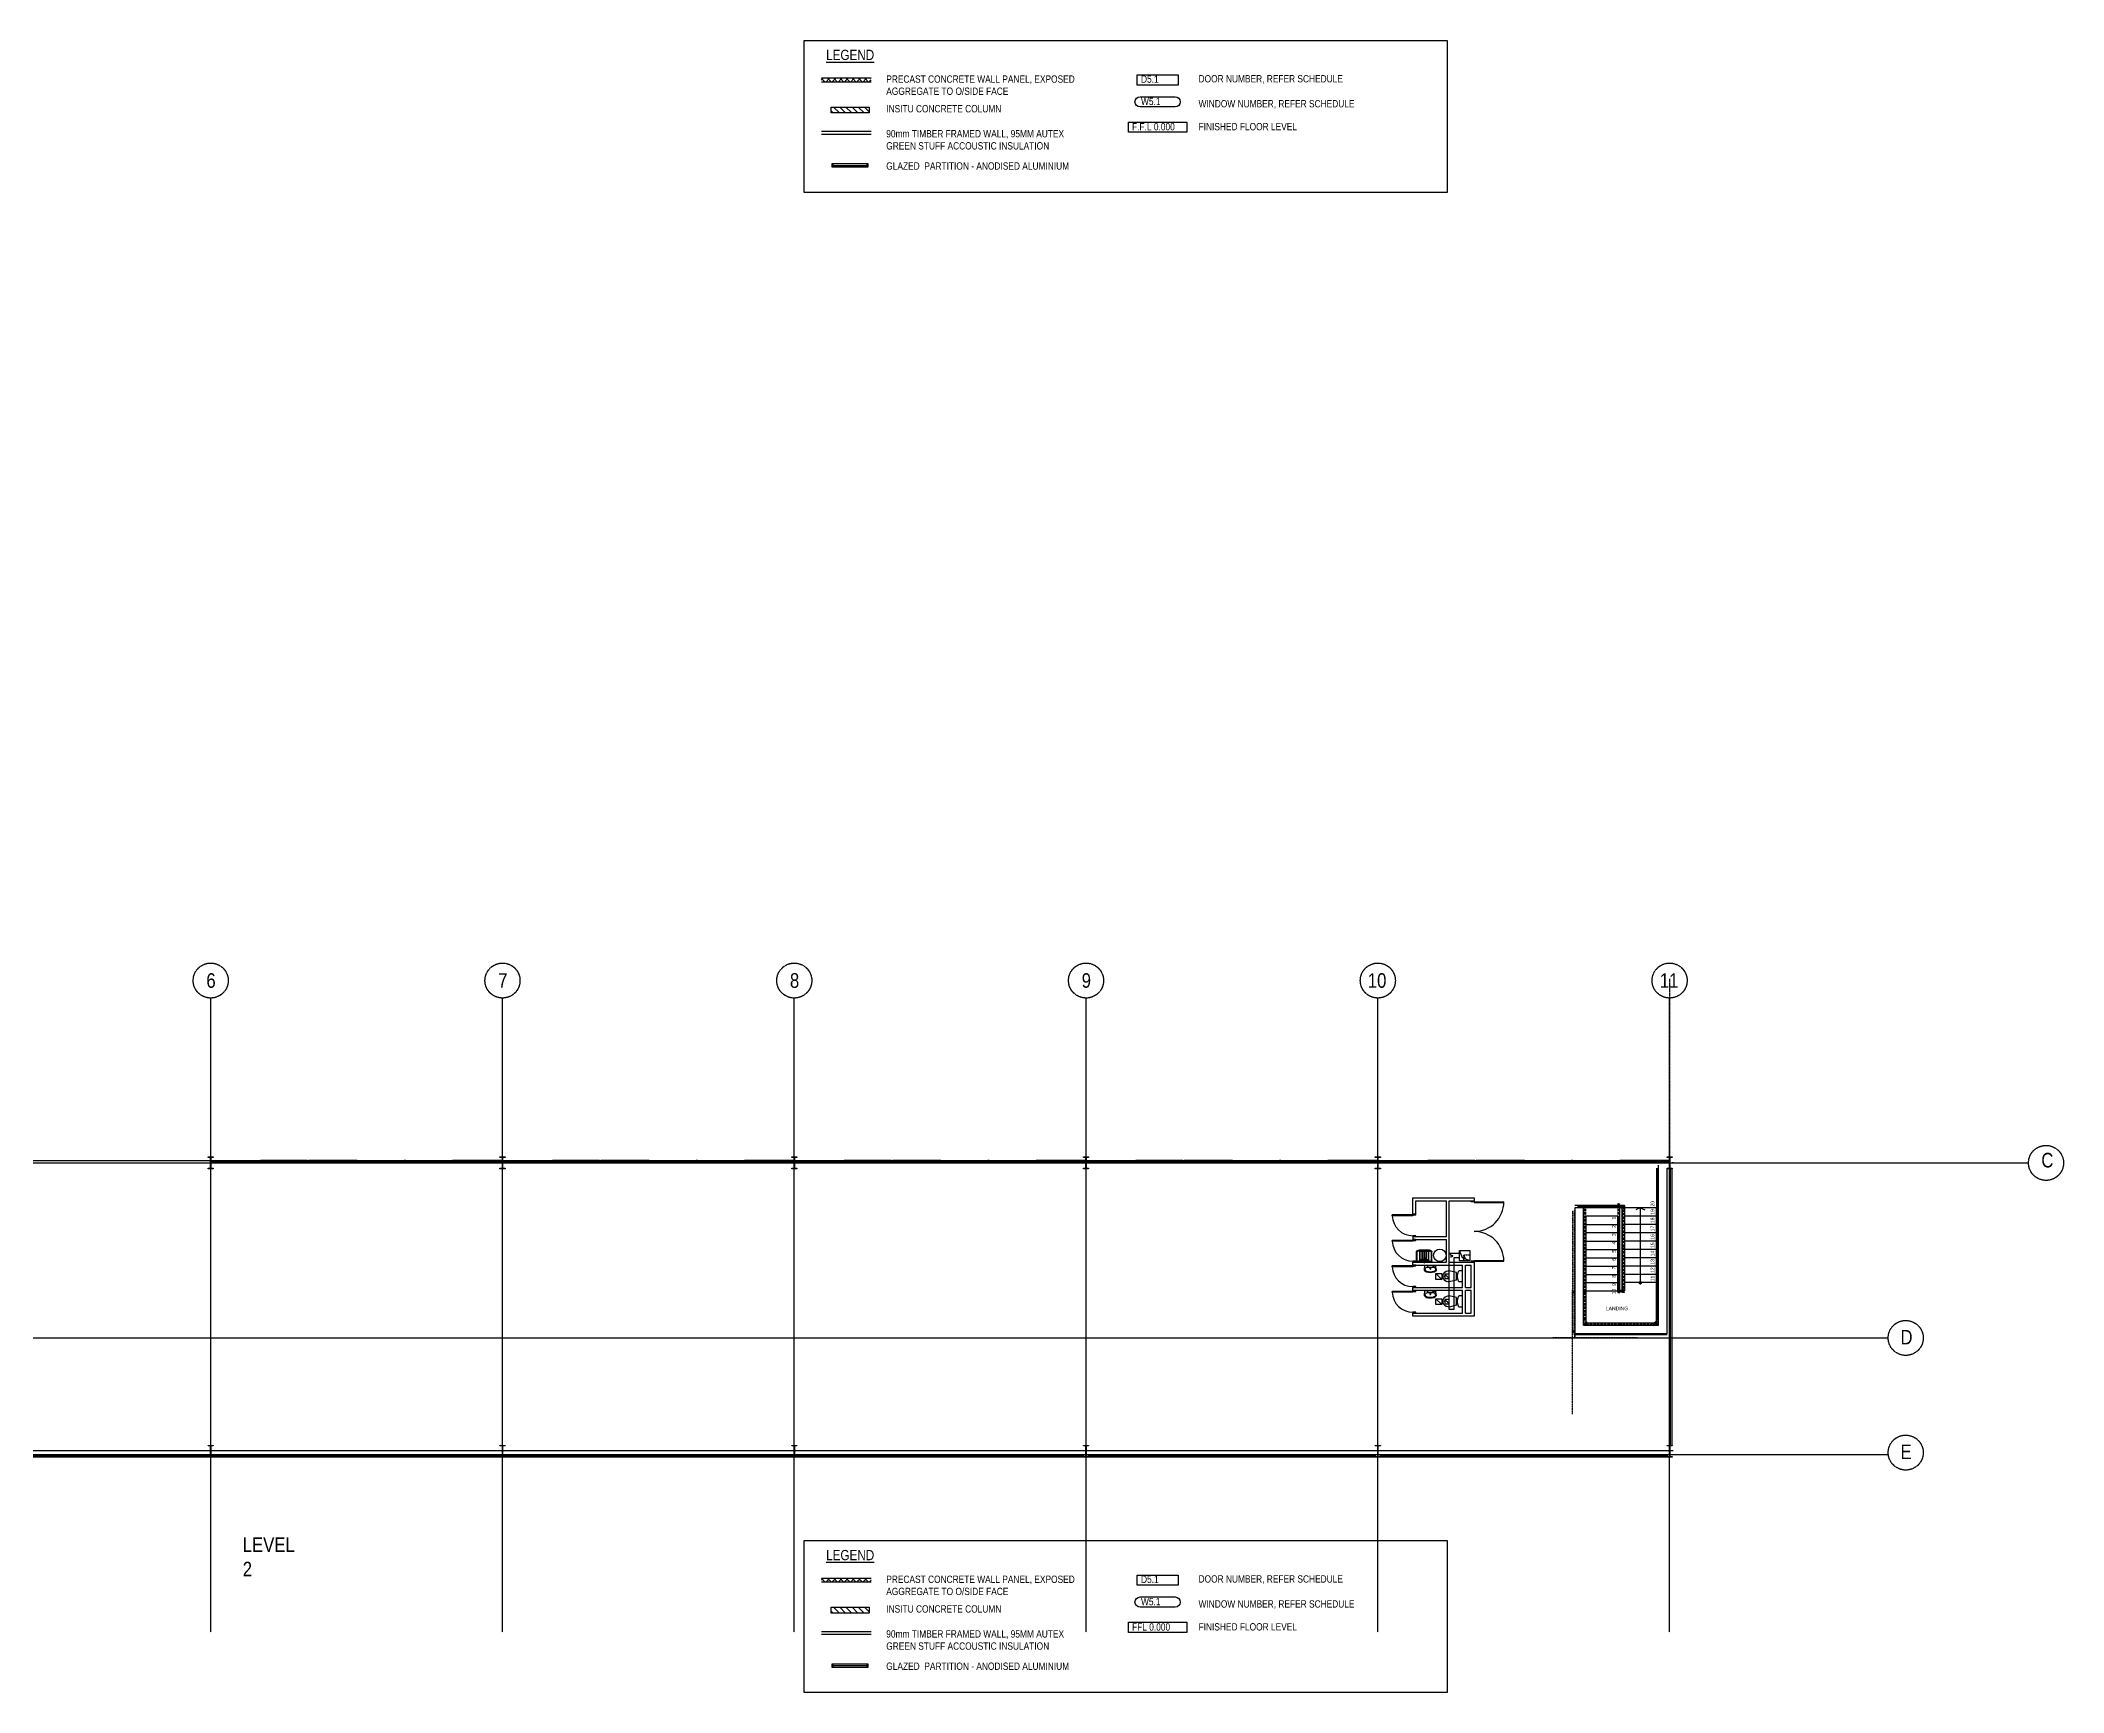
# Model space of a CAD drawing. Extents: x 0 to 163200, y -20682 to 90307.
# Drawn here: x 80980 to 150315, y -20682 to 35955 of the extents above; entities that cross this region are included whole.
import ezdxf

# ---------------------------------------------------------------- set-up
doc = ezdxf.new("R2010")
doc.units = 0
doc.header["$LTSCALE"] = 8
doc.header["$MEASUREMENT"] = 0
for name, pattern in [('CENTER', [2, 1.25, -0.25, 0.25, -0.25]), ('HIDDEN', [0.375, 0.25, -0.125]), ('STAIRS2$0$DASHED2', [0.375, 0.25, -0.125])]:
    doc.linetypes.add(name, pattern=pattern)
doc.layers.get('0').update_dxf_attribs({"linetype": 'CONTINUOUS'})
for name, color, linetype in [('1MDUCT', 1, 'CONTINUOUS'), ('2MGRILLE', 5, 'CONTINUOUS'), ('4MDUCT', 4, 'CONTINUOUS'), ('6MFLEX', 6, 'HIDDEN'), ('A-GLASS', 5, 'CONTINUOUS'), ('A-GLAZING', 5, 'CONTINUOUS'), ('A-MULLIONS', 5, 'CONTINUOUS'), ('A-STEEL', 5, 'CONTINUOUS'), ('A-STRUCTURE', 5, 'CONTINUOUS'), ('A-TEXT25', 5, 'CONTINUOUS'), ('A-WALLHTH', 5, 'CONTINUOUS'), ('A-WALLS', 5, 'CONTINUOUS'), ('CAR_ATTRIB', 5, 'CONTINUOUS'), ('CAR_DETAIL', 5, 'CONTINUOUS'), ('CAR_INSPT', 5, 'CONTINUOUS'), ('CAR_PLAN', 5, 'CONTINUOUS'), ('CAR_SETOUT', 5, 'CONTINUOUS'), ('D-TEXT25', 5, 'CONTINUOUS'), ('D-TEXTPS2', 5, 'CONTINUOUS'), ('DOORS', 5, 'CONTINUOUS'), ('FITTINGS', 5, 'CONTINUOUS'), ('GRID', 5, 'CENTER'), ('INT-PARTITIONS', 5, 'CONTINUOUS'), ('STAIRS2$0$HANDRAIL', 5, 'STAIRS2$0$DASHED2'), ('STAIRS2$0$STAIRS', 5, 'CONTINUOUS'), ('STAIRS2$0$TEXT', 5, 'CONTINUOUS'), ('STAIRS2$0$THINELEV', 5, 'CONTINUOUS'), ('TXT-50', 5, 'CONTINUOUS'), ('XREF', 7, 'CONTINUOUS')]:
    doc.layers.add(name, color=color, linetype=linetype)
doc.styles.add('STAIRS2$0$TXT-35-$20', font='ARIALN.TTF', dxfattribs={"height": 70})
doc.styles.get("Standard").update_dxf_attribs({"font": 'isocp.shx'})
doc.styles.add('TXT-25-$100', font='ARIALN.TTF', dxfattribs={"height": 250})
doc.styles.add('TXT-50-$100', font='ARIALN.TTF', dxfattribs={"height": 500})

# ---------------------------------------------------------------- blocks, each defined once
blk = doc.blocks.new('410X60')
at = {"layer": 'A-STEEL'}
blk.add_lwpolyline([(203, -89), (183, -89), (183, -5), (-183, -5), (-183, -89), (-203, -89), (-203, 89), (-183, 89), (-183, 5), (183, 5), (183, 89), (203, 89)], close=True, dxfattribs=at)
blk = doc.blocks.new('INT-GLAZ')
at = {"layer": 'A-GLASS'}
for p, q in [((-22.5, 0), (-1634.5, 0)), ((-22.5, -22.5), (-1634.5, -22.5)), ((-22.5, -45), (-1634.5, -45))]:
    blk.add_line(p, q, dxfattribs=at)
at = {"layer": 'A-MULLIONS'}
blk.add_line((0, 0), (0, -45), dxfattribs=at)
blk.add_lwpolyline([(22.5, -45), (-22.5, -45), (-22.5, 0), (22.5, 0)], close=True, dxfattribs=at)
blk = doc.blocks.new('INT-GLAZ-MOD')
at = {"layer": 'A-GLASS'}
for p, q in [((52, -5570), (1664, -5570)), ((52, -5592), (1664, -5592)), ((52, -5615), (1664, -5615)), ((9948, -5570), (8336, -5570)), ((9948, -5592), (8336, -5592)), ((9948, -5615), (8336, -5615))]:
    blk.add_line(p, q, dxfattribs=at)
at = {"layer": 'A-MULLIONS'}
for p, q in [((29, -5570), (29, -5615)), ((1686, -5570), (1686, -5615)), ((8313, -5570), (8313, -5615)), ((9970, -5570), (9970, -5615))]:
    blk.add_line(p, q, dxfattribs=at)
for points in [[(29, -5570), (52, -5570), (52, -5615), (29, -5615)], [(9970, -5570), (9948, -5570), (9948, -5615), (9970, -5615)]]:
    blk.add_lwpolyline(points, dxfattribs=at)
for points in [[(1709, -5615), (1664, -5615), (1664, -5570), (1709, -5570)], [(8291, -5615), (8336, -5615), (8336, -5570), (8291, -5570)]]:
    blk.add_lwpolyline(points, close=True, dxfattribs=at)
at = {"layer": 'A-GLASS'}
for p in [(3344, -5570), (5000, -5570)]:
    blk.add_blockref('INT-GLAZ', p, dxfattribs=at)
at = {"layer": 'A-GLASS', "xscale": -1}
for p in [(4999, -5570), (6656, -5570)]:
    blk.add_blockref('INT-GLAZ', p, dxfattribs=at)
blk = doc.blocks.new('SETOUT')
at = {"layer": 'CAR_SETOUT', "color": 2, "linetype": 'ByBlock'}
for p, q in [((-25, 0), (25, 0)), ((0, 25), (0, -25))]:
    blk.add_line(p, q, dxfattribs=at)
at = {"layer": 'CAR_SETOUT', "color": 3, "linetype": 'ByBlock'}
blk.add_circle((0, 0), 10, dxfattribs=at)
blk = doc.blocks.new('INSPT')
at = {"layer": 'CAR_INSPT', "color": 6, "linetype": 'ByBlock'}
for p, q in [((-25, 0), (25, 0)), ((0, 25), (0, -25))]:
    blk.add_line(p, q, dxfattribs=at)
at = {"layer": 'CAR_INSPT', "color": 7, "linetype": 'ByBlock'}
blk.add_circle((0, 0), 20.1, dxfattribs=at)
blk = doc.blocks.new('BSCLEXXP')
at = {"layer": 'CAR_DETAIL', "linetype": 'ByBlock'}
for p, q in [((20.011, 172.105), (51.87, 172.105)), ((51.87, 160.568), (20.011, 160.568)), ((28.817, 156.722), (401.492, 156.722)), ((28.817, 156.722), (28.817, 146.049)), ((28.817, 146.049), (63.401, 146.049)), ((36.479, 160.568), (36.479, 156.722)), ((36.479, 146.049), (36.479, -146.048)), ((43.149, 160.568), (43.149, 156.722)), ((43.149, 146.049), (43.149, -146.048)), ((51.87, 172.105), (51.87, 160.568)), ((63.401, 146.049), (63.401, -146.048)), ((74.073, 146.049), (74.073, 74.359)), ((74.073, 146.049), (390.82, 146.049)), ((74.073, 74.359), (390.82, 74.359)), ((74.073, 63.686), (390.82, 63.686)), ((74.073, 63.686), (74.073, 2.669)), ((74.073, 2.669), (390.82, 2.669)), ((366.219, 174.028), (412.912, 174.028)), ((366.219, 174.028), (366.219, 156.722)), ((366.219, 146.049), (366.219, 74.359)), ((366.219, 63.686), (366.219, 2.669)), ((390.82, 146.049), (390.82, 74.359)), ((390.82, 63.686), (390.82, 2.669)), ((401.492, 156.722), (401.492, -156.721)), ((412.912, 174.028), (412.912, -174.027)), ((51.87, -160.566), (20.011, -160.566)), ((20.011, -172.105), (51.87, -172.105)), ((28.817, -146.048), (63.401, -146.048)), ((28.817, -156.721), (28.817, -146.048)), ((28.817, -156.721), (401.492, -156.721)), ((36.479, -156.721), (36.479, -160.566)), ((43.149, -156.721), (43.149, -160.566)), ((51.87, -172.105), (51.87, -160.566)), ((74.073, -8.004), (390.82, -8.004)), ((74.073, -8.004), (74.073, -66.354)), ((74.073, -66.354), (390.82, -66.354)), ((74.073, -77.026), (390.82, -77.026)), ((74.073, -77.026), (74.073, -146.048)), ((74.073, -146.048), (390.82, -146.048)), ((366.219, -8.004), (366.219, -66.354)), ((366.219, -77.026), (366.219, -146.048)), ((366.219, -156.721), (366.219, -174.027)), ((366.219, -174.027), (412.912, -174.027)), ((390.82, -8.004), (390.82, -66.354)), ((390.82, -77.026), (390.82, -146.048))]:
    blk.add_line(p, q, dxfattribs=at)
at = {"layer": 'CAR_PLAN', "linetype": 'ByBlock'}
for p, q in [((0, 215.791), (0, -215.791)), ((20.011, 215.791), (20.011, -215.791)), ((28.817, 156.722), (401.492, 156.722)), ((46.693, 262.484), (352.878, 262.484)), ((46.693, 242.473), (352.878, 242.473)), ((74.073, 74.359), (390.82, 74.359)), ((74.073, 2.669), (390.82, 2.669)), ((379.56, 215.791), (379.56, 174.028)), ((379.56, 174.028), (379.56, -215.791)), ((399.571, 215.791), (399.571, 174.028)), ((399.571, 174.028), (399.571, -215.791)), ((28.817, -156.721), (401.492, -156.721)), ((46.693, -242.472), (352.878, -242.472)), ((46.693, -262.483), (352.878, -262.483)), ((74.073, -66.354), (390.82, -66.354)), ((379.56, -174.027), (379.56, -215.791)), ((399.571, -174.027), (399.571, -215.791))]:
    blk.add_line(p, q, dxfattribs=at)
for centre, radius, start, end in [((46.693, 215.791), 46.693, 90, 180), ((46.693, 215.791), 26.682, 90, 180), ((135, 0), 22.988, 90, 166.5772), ((135, 0), 22.988, 13.42284, 90), ((352.878, 215.791), 46.693, 0, 90), ((352.878, 215.791), 26.682, 0, 90), ((46.693, -215.791), 46.693, 180, 270), ((46.693, -215.791), 26.682, 180, 270), ((135, 0), 22.988, 193.4228, 270), ((135, 0), 22.988, 270, 346.5771), ((352.878, -215.791), 46.693, 270, 0), ((352.878, -215.791), 26.682, 270, 0)]:
    blk.add_arc(centre, radius, start, end, dxfattribs=at)
at = {"layer": 'CAR_INSPT', "linetype": 'ByBlock'}
blk.add_blockref('INSPT', (0, 0), dxfattribs=at)
at = {"layer": 'CAR_SETOUT', "linetype": 'ByBlock'}
blk.add_blockref('SETOUT', (135, 0), dxfattribs=at)
at = {"layer": 'CAR_ATTRIB', "linetype": 'ByBlock'}
for tag, p, flags in [('CAR_NAME', (0, 130), 9), ('CAR_SIZE', (0, 120), 9), ('CAR_CODE', (0, 110), 9), ('CAR_TYPE', (0, 100), 9), ('CAR_COLOUR', (0, 90), 1), ('CAR_COMMENTS', (0, 80), 9), ('CAR_FIXING', (0, 70), 9), ('CAR_OPTIONS1', (0, 60), 9), ('CAR_OPTIONS2', (0, 50), 9), ('CAR_LEVEL', (0, 40), 9), ('CAR_ROOM', (0, 30), 9), ('CAR_NOTES1', (0, 20), 9), ('CAR_NOTES2', (0, 10), 9), ('CAR_MANUFACTURER', (0, 0), 9)]:
    blk.add_attdef(tag, p, '', height=5, dxfattribs=dict(at, flags=flags))
blk = doc.blocks.new('WC-P')
for p, q in [((0, 0), (380, 0)), ((0, 0), (0, -126)), ((380, 0), (380, -126)), ((59, -200), (0, -451)), ((59, -200), (321, -200)), ((321, -200), (380, -451))]:
    blk.add_line(p, q)
for centre, radius, start, end in [((190, -472), 191, 173.53398, 6.46602), ((190, 278), 446, 244.78279, 295.21721)]:
    blk.add_arc(centre, radius, start, end)
blk = doc.blocks.new('ARC-WC25')
for p, q in [((168, 0), (-168, 0)), ((-199, -144), (-193, -24)), ((-174, -146), (-173, -137)), ((-98, -16), (-163, -16)), ((98, -72), (-98, -72)), ((-88, -26), (-88, -50)), ((174, -146), (173, -137)), ((199, -144), (193, -24))]:
    blk.add_line(p, q)
at = {"linetype": 'Continuous'}
blk.add_line((-173, -26), (-173, -92), dxfattribs=at)
for centre, radius in [((0, -121), 19.5), ((91, -37), 14.2)]:
    blk.add_circle(centre, radius)
for centre, radius, start, end in [((-168, -25), 25, 90, 177.07166), ((168, -25), 25, 2.92834, 90), ((-99, -149), 100, 177.07166, 252.66812), ((-99, -149), 75, 177.07166, 251.96039), ((-163, -26), 10, 90, 179.82594), ((-98, -135), 75, 89.76341, 172.07166), ((-98, -147), 75, 90, 172.07166), ((0, 154), 419, 252.12938, 287.87062), ((0, 154), 394, 251.96039, 288.03961), ((-98, -26), 10, 0, 90), ((-98, -50), 10, 269.76341, 0), ((98, -147), 75, 7.92834, 90), ((99, -149), 75, 288.03961, 2.92834), ((99, -149), 100, 287.33188, 2.92834)]:
    blk.add_arc(centre, radius, start, end)
blk = doc.blocks.new('710')
at = {"layer": 'DOORS'}
for p, q in [((-100, -30), (-809, -30)), ((-809, -60), (-809, -30)), ((-100, -60), (-809, -60)), ((-100, -30), (-100, -60))]:
    blk.add_line(p, q, dxfattribs=at)
at = {"layer": 'DOORS', "elevation": 0}
for points in [[(0, -30), (0, 0), (-100, 0), (-100, -30)], [(0, -770), (0, -740), (-100, -740), (-100, -770)]]:
    blk.add_lwpolyline(points, close=True, dxfattribs=at)
at = {"layer": 'DOORS'}
blk.add_arc((-100, -30), 710, 182.26234, 270.00007, dxfattribs=at)
blk = doc.blocks.new('AB00522AAM01')
at = {"layer": 'A-TEXT25'}
h = blk.add_hatch(dxfattribs=at)
h.set_pattern_fill('ANSI37,_O', color=256, scale=1200, angle=-90)
h.set_pattern_definition([(315, (-39846442.11, 34820674.22), (106.06601718, 106.06601718), []), (45, (-39846442.11, 34820674.22), (-106.06601718, 106.06601718), [])])
h.paths.add_polyline_path([(109449.1, 34658.4), (107749.1, 34658.4), (107749.1, 34528.4), (109449.1, 34528.4)])
h = blk.add_hatch(dxfattribs=at)
h.set_pattern_fill('ANSI37,_O', color=256, scale=1200, angle=-90)
h.set_pattern_definition([(315, (-39846442.11, 34769244.36), (106.06601718, 106.06601718), []), (45, (-39846442.11, 34769244.36), (-106.06601718, 106.06601718), [])])
h.paths.add_polyline_path([(109449.1, -16771.4), (107749.1, -16771.4), (107749.1, -16901.4), (109449.1, -16901.4)])
at = {"layer": 'A-WALLHTH'}
h = blk.add_hatch(dxfattribs=at)
h.set_pattern_fill('ANSI31,_O', color=256, scale=1200, angle=-90)
h.set_pattern_definition([(315, (73260.54, 6628.78), (106.066, 106.066), [])])
h.paths.add_polyline_path([(109381.7, 33471.9), (109381.7, 33671.9), (108081.7, 33671.9), (108081.7, 33471.9)])
h = blk.add_hatch(dxfattribs=at)
h.set_pattern_fill('ANSI31,_O', color=256, scale=1200, angle=-90)
h.set_pattern_definition([(315, (73260.54, -44801.07), (106.066, 106.066), [])])
h.paths.add_polyline_path([(109381.7, -17958), (109381.7, -17758), (108081.7, -17758), (108081.7, -17958)])
for p, q in [((136395.5, -6945.6), (136395.5, -4035.6)), ((135070.5, -4400.6), (135070.5, -6945.6))]:
    blk.add_line(p, q)
at = {"layer": 'A-GLASS'}
for p, q in [((136725.6, -8418.1), (133577.8, -8418.1)), ((76864.6, -12539.6), (86764.6, -12539.6)), ((86764.6, -12614.6), (76864.6, -12614.6)), ((79354.6, -12577.1), (81804.6, -12577.1)), ((81824.6, -12577.1), (84274.6, -12577.1)), ((84294.6, -12577.1), (86744.6, -12577.1)), ((86764.6, -12539.6), (86764.6, -12614.6)), ((86864.6, -12539.6), (96764.6, -12539.6)), ((96764.6, -12614.6), (86864.6, -12614.6)), ((86884.6, -12577.1), (89334.6, -12577.1)), ((89354.6, -12577.1), (91804.6, -12577.1)), ((91824.6, -12577.1), (94274.6, -12577.1)), ((94294.6, -12577.1), (96744.6, -12577.1)), ((96764.6, -12539.6), (96764.6, -12614.6)), ((96864.6, -12539.6), (106764.6, -12539.6)), ((106764.6, -12614.6), (96864.6, -12614.6)), ((96884.6, -12577.1), (99334.6, -12577.1)), ((99354.6, -12577.1), (101804.6, -12577.1)), ((101824.6, -12577.1), (104274.6, -12577.1)), ((104294.6, -12577.1), (106744.6, -12577.1)), ((106764.6, -12539.6), (106764.6, -12614.6)), ((106864.6, -12539.6), (116725.6, -12539.6)), ((116725.6, -12614.6), (106864.6, -12614.6)), ((106884.6, -12577.1), (109334.6, -12577.1)), ((109354.6, -12577.1), (111804.6, -12577.1)), ((111824.6, -12577.1), (114274.6, -12577.1)), ((114294.6, -12577.1), (116705.6, -12577.1)), ((116725.6, -12539.6), (116725.6, -12614.6)), ((116903.6, -12539.6), (126725.6, -12539.6)), ((126764.6, -12614.6), (116903.6, -12614.6)), ((116923.6, -12577.1), (119334.6, -12577.1)), ((119354.6, -12577.1), (121804.6, -12577.1)), ((121824.6, -12577.1), (124274.6, -12577.1)), ((124294.6, -12577.1), (126705.6, -12577.1)), ((126725.6, -12539.6), (126725.6, -12614.6)), ((126903.6, -12539.6), (136705.6, -12539.6)), ((136705.6, -12614.6), (126903.6, -12614.6)), ((126923.6, -12577.1), (129334.6, -12577.1)), ((129354.6, -12577.1), (131804.6, -12577.1)), ((131824.6, -12577.1), (134274.6, -12577.1)), ((134294.6, -12577.1), (136705.6, -12577.1))]:
    blk.add_line(p, q, dxfattribs=at)
at = {"layer": 'A-GLAZING'}
for p, q in [((109303.3, 31720.9), (108103.3, 31720.9)), ((108103.3, 31620.9), (109303.3, 31620.9)), ((108143.3, 31671), (109303.3, 31671)), ((109303.3, -19708.9), (108103.3, -19708.9)), ((108103.3, -19808.9), (109303.3, -19808.9)), ((108143.3, -19758.9), (109303.3, -19758.9))]:
    blk.add_line(p, q, dxfattribs=at)
at = {"layer": 'A-MULLIONS'}
for p, q in [((136943.6, -2525.6), (136903.6, -2525.6)), ((86744.6, -12614.6), (86744.6, -12539.6)), ((86764.6, -12539.6), (86764.6, -12614.6)), ((96744.6, -12614.6), (96744.6, -12539.6)), ((96764.6, -12539.6), (96764.6, -12614.6)), ((106744.6, -12614.6), (106744.6, -12539.6)), ((106764.6, -12539.6), (106764.6, -12614.6)), ((116705.6, -12614.6), (116705.6, -12539.6)), ((116725.6, -12539.6), (116725.6, -12614.6)), ((126705.6, -12614.6), (126705.6, -12539.6)), ((126725.6, -12539.6), (126725.6, -12614.6))]:
    blk.add_line(p, q, dxfattribs=at)
for points in [[(133557.8, -8493.1), (133577.8, -8493.1), (133577.8, -8418.1), (133557.8, -8418.1)], [(81824.6, -12614.6), (81804.6, -12614.6), (81804.6, -12539.6), (81824.6, -12539.6)], [(84294.6, -12614.6), (84274.6, -12614.6), (84274.6, -12539.6), (84294.6, -12539.6)], [(86764.6, -12614.6), (86744.6, -12614.6), (86744.6, -12539.6), (86764.6, -12539.6)], [(86884.6, -12539.6), (86884.6, -12614.6), (86864.6, -12614.6), (86864.6, -12539.6)], [(89354.6, -12614.6), (89334.6, -12614.6), (89334.6, -12539.6), (89354.6, -12539.6)], [(91824.6, -12614.6), (91804.6, -12614.6), (91804.6, -12539.6), (91824.6, -12539.6)], [(94294.6, -12614.6), (94274.6, -12614.6), (94274.6, -12539.6), (94294.6, -12539.6)], [(96764.6, -12614.6), (96744.6, -12614.6), (96744.6, -12539.6), (96764.6, -12539.6)], [(96884.6, -12539.6), (96884.6, -12614.6), (96864.6, -12614.6), (96864.6, -12539.6)], [(99354.6, -12614.6), (99334.6, -12614.6), (99334.6, -12539.6), (99354.6, -12539.6)], [(101824.6, -12614.6), (101804.6, -12614.6), (101804.6, -12539.6), (101824.6, -12539.6)], [(104294.6, -12614.6), (104274.6, -12614.6), (104274.6, -12539.6), (104294.6, -12539.6)], [(106764.6, -12614.6), (106744.6, -12614.6), (106744.6, -12539.6), (106764.6, -12539.6)], [(106884.6, -12539.6), (106884.6, -12614.6), (106864.6, -12614.6), (106864.6, -12539.6)], [(109354.6, -12614.6), (109334.6, -12614.6), (109334.6, -12539.6), (109354.6, -12539.6)], [(111824.6, -12614.6), (111804.6, -12614.6), (111804.6, -12539.6), (111824.6, -12539.6)], [(114294.6, -12614.6), (114274.6, -12614.6), (114274.6, -12539.6), (114294.6, -12539.6)], [(116725.6, -12614.6), (116705.6, -12614.6), (116705.6, -12539.6), (116725.6, -12539.6)], [(116923.6, -12539.6), (116923.6, -12614.6), (116903.6, -12614.6), (116903.6, -12539.6)], [(119354.6, -12614.6), (119334.6, -12614.6), (119334.6, -12539.6), (119354.6, -12539.6)], [(121824.6, -12614.6), (121804.6, -12614.6), (121804.6, -12539.6), (121824.6, -12539.6)], [(124294.6, -12614.6), (124274.6, -12614.6), (124274.6, -12539.6), (124294.6, -12539.6)], [(126725.6, -12614.6), (126705.6, -12614.6), (126705.6, -12539.6), (126725.6, -12539.6)], [(126923.6, -12539.6), (126923.6, -12614.6), (126903.6, -12614.6), (126903.6, -12539.6)], [(129354.6, -12614.6), (129334.6, -12614.6), (129334.6, -12539.6), (129354.6, -12539.6)], [(131824.6, -12614.6), (131804.6, -12614.6), (131804.6, -12539.6), (131824.6, -12539.6)], [(134294.6, -12614.6), (134274.6, -12614.6), (134274.6, -12539.6), (134294.6, -12539.6)], [(136725.6, -12614.6), (136705.6, -12614.6), (136705.6, -12539.6), (136725.6, -12539.6)]]:
    blk.add_lwpolyline(points, close=True, dxfattribs=at)
at = {"layer": 'A-STEEL', "ltscale": 5}
blk.add_line((36903.6, -2443.1), (136725.6, -2443.1), dxfattribs=at)
at = {"layer": 'A-STEEL'}
for q in [(136725.6, -2708.6), (133570.3, -8385.6)]:
    blk.add_line((136725.6, -8385.6), q, dxfattribs=at)
at = {"layer": 'A-STEEL', "ltscale": 0.5}
blk.add_line((36819.6, -12380.6), (136939.6, -12380.6), dxfattribs=at)
at = {"layer": 'A-STEEL'}
for points in [[(135120.5, -3995.6), (135120.5, -4065.6), (135100.5, -4065.6), (135100.5, -3995.6)], [(135260.5, -4035.6), (135190.5, -4035.6), (135190.5, -4015.6), (135260.5, -4015.6)], [(136360.5, -4035.6), (136430.5, -4035.6), (136430.5, -4015.6), (136360.5, -4015.6)], [(135035.5, -4400.6), (135105.5, -4400.6), (135105.5, -4380.6), (135035.5, -4380.6)], [(135260.5, -5460.6), (135190.5, -5460.6), (135190.5, -5440.6), (135260.5, -5440.6)], [(136360.5, -5460.6), (136430.5, -5460.6), (136430.5, -5440.6), (136360.5, -5440.6)], [(135035.5, -5650.8), (135105.5, -5650.8), (135105.5, -5630.8), (135035.5, -5630.8)], [(133500.3, -6965.6), (133570.3, -6965.6), (133570.3, -6945.6), (133500.3, -6945.6)], [(133935.5, -6965.6), (133865.5, -6965.6), (133865.5, -6945.6), (133935.5, -6945.6)], [(135035.5, -6965.6), (135105.5, -6965.6), (135105.5, -6945.6), (135035.5, -6945.6)], [(135260.5, -6965.6), (135190.5, -6965.6), (135190.5, -6945.6), (135260.5, -6945.6)], [(136360.5, -6965.6), (136430.5, -6965.6), (136430.5, -6945.6), (136360.5, -6945.6)], [(136360.5, -6965.6), (136430.5, -6965.6), (136430.5, -6945.6), (136360.5, -6945.6)], [(133500.3, -8315.6), (133570.3, -8315.6), (133570.3, -8295.6), (133500.3, -8295.6)], [(133935.5, -8055.6), (133865.5, -8055.6), (133865.5, -8035.6), (133935.5, -8035.6)], [(133935.5, -8015.6), (133935.5, -8085.6), (133955.5, -8085.6), (133955.5, -8015.6)], [(135158, -8015.6), (135158, -8085.6), (135138, -8085.6), (135138, -8015.6)], [(136360.5, -8015.6), (136360.5, -8085.6), (136340.5, -8085.6), (136340.5, -8015.6)], [(136360.5, -8055.6), (136430.5, -8055.6), (136430.5, -8035.6), (136360.5, -8035.6)]]:
    blk.add_lwpolyline(points, close=True, dxfattribs=at)
at = {"layer": 'A-STRUCTURE'}
for points in [[(109381.7, 33671.9), (109381.7, 33471.9), (108081.7, 33471.9), (108081.7, 33671.9)], [(109381.7, -17758), (109381.7, -17958), (108081.7, -17958), (108081.7, -17758)]]:
    blk.add_lwpolyline(points, close=True, dxfattribs=at)
at = {"layer": 'A-WALLS'}
for p, q in [((109449.1, 34658.4), (107749.1, 34658.4)), ((109449.1, 34528.4), (107749.1, 34528.4)), ((107749.1, 32843.5), (109449.1, 32843.5)), ((107749.1, 32743.5), (109449.1, 32743.5)), ((136828.6, -2728.6), (136828.6, -12208.6)), ((136903.6, -12208.6), (136903.6, -2728.6)), ((136828.6, -12208.6), (136903.6, -12208.6)), ((109449.1, -16771.4), (107749.1, -16771.4)), ((109449.1, -16901.4), (107749.1, -16901.4)), ((107749.1, -18586.4), (109449.1, -18586.4)), ((107749.1, -18686.4), (109449.1, -18686.4))]:
    blk.add_line(p, q, dxfattribs=at)
for points in [[(108143.3, 31620.9), (108143.3, 31720.9), (108103.3, 31720.9), (108103.3, 31620.9)], [(109343.3, 31620.9), (109343.3, 31720.9), (109303.3, 31720.9), (109303.3, 31620.9)], [(108143.3, -19808.9), (108143.3, -19708.9), (108103.3, -19708.9), (108103.3, -19808.9)], [(109343.3, -19808.9), (109343.3, -19708.9), (109303.3, -19708.9), (109303.3, -19808.9)]]:
    blk.add_lwpolyline(points, close=True, dxfattribs=at)
at = {"layer": 'D-TEXT25'}
for points in [[(107153.2, 35954.7), (129192.7, 35954.7), (129192.7, 30747.6), (107153.2, 30747.6)], [(118567.1, 34425.2), (118567.1, 34775.2), (119967.1, 34775.2), (119967.1, 34425.2)], [(118267.1, 33155.9), (120267.1, 33155.9), (120267.1, 32805.9), (118267.1, 32805.9)], [(107153.2, -15475.1), (129192.7, -15475.1), (129192.7, -20682.3), (107153.2, -20682.3)], [(118567.1, -17004.7), (118567.1, -16654.7), (119967.1, -16654.7), (119967.1, -17004.7)], [(118267.1, -18274), (120267.1, -18274), (120267.1, -18624), (118267.1, -18624)]]:
    blk.add_lwpolyline(points, close=True, dxfattribs=at)
for points in [[(119867.1, 34025.2, -1), (119867.1, 33675.2), (118667.1, 33675.2, -1), (118667.1, 34025.2)], [(119867.1, -17404.7, -1), (119867.1, -17754.7), (118667.1, -17754.7, -1), (118667.1, -17404.7)]]:
    blk.add_lwpolyline(points, format="xyb", close=True, dxfattribs=at)
at = {"layer": 'D-TEXTPS2'}
for p, q in [((136360.5, -2705.6), (136360.5, -7906.6)), ((136410.5, -2705.6), (136410.5, -7906.6)), ((135099.5, -3995.6), (133659.3, -3995.6)), ((135101.5, -4045.6), (133659.3, -4045.6))]:
    blk.add_line(p, q, dxfattribs=at)
for points in [[(135260.5, -4154.6, 0.4142136), (135101.5, -3995.6), (135099.5, -3995.6)], [(135210.5, -4154.6, 0.4142136), (135101.5, -4045.6), (135099.5, -4045.6)], [(136410.5, -7906.6, -0.4142136), (136251.5, -8065.6), (136249.5, -8065.6)], [(136360.5, -7906.6, -0.4142136), (136251.5, -8015.6), (136249.5, -8015.6)]]:
    blk.add_lwpolyline(points, format="xyb", dxfattribs=at)
for centre, radius, start, end in [((135148, -6827.3), 113.2, 174.011318, 353.308298), ((135148.2, -6826.8), 63.8, 169.813586, 347.566549)]:
    blk.add_arc(centre, radius, start, end, dxfattribs=at)
at = {"layer": 'DOORS'}
for p, q in [((130114.6, -3855.6), (130114.6, -3885.6)), ((130114.6, -3855.6), (131134.6, -3855.6)), ((130114.6, -3885.6), (131134.6, -3885.6)), ((130114.6, -5895.6), (130114.6, -5865.6)), ((130114.6, -5865.6), (131134.6, -5865.6)), ((130114.6, -5895.6), (131134.6, -5895.6))]:
    blk.add_line(p, q, dxfattribs=at)
for points in [[(130014.6, -3855.6), (130014.6, -3825.6), (130114.6, -3825.6), (130114.6, -3855.6)], [(130014.6, -5895.6), (130014.6, -5925.6), (130114.6, -5925.6), (130114.6, -5895.6)]]:
    blk.add_lwpolyline(points, close=True, dxfattribs=at)
for centre, start, end in [((130114.6, -3855.6), 270.001395, 0), ((130114.6, -5895.6), 0, 89.998605)]:
    blk.add_arc(centre, 1020, start, end, dxfattribs=at)
at = {"layer": 'FITTINGS'}
blk.add_circle((128938.3, -5692.4), 215, dxfattribs=at)
at = {"layer": 'GRID', "ltscale": 0.4}
blk.add_line((136814.6, 3787.8), (136814.6, -6250.4), dxfattribs=at)
at = {"layer": 'GRID', "ltscale": 0.5}
for p, q in [((86814.6, -18612.5), (86814.6, 3126.4)), ((96814.6, -18612.5), (96814.6, 3126.4)), ((106814.6, -18612.5), (106814.6, 3126.4)), ((116814.6, -18612.5), (116814.6, 3126.4)), ((126814.6, -18612.5), (126814.6, 3126.4)), ((136814.6, -18612.5), (136814.6, 3126.4)), ((126814.6, -13812.2), (126814.6, -498.2)), ((126814.6, -13812.2), (126814.6, -498.2)), ((26702.1, -2525.6), (149115.2, -2525.6)), ((26712.1, -8525.6), (144306.4, -8525.6)), ((26707.1, -12525.6), (144306.4, -12525.6))]:
    blk.add_line(p, q, dxfattribs=at)
at = {"layer": 'GRID'}
for p, q in [((106814.6, -12525.6), (106814.6, -2525.6)), ((116814.6, -12525.6), (116814.6, -2525.6)), ((126814.6, -12525.6), (126814.6, -2525.6)), ((136814.6, -12525.6), (136814.6, -2525.6)), ((133481.3, -11135.2), (133481.3, -6879.7)), ((135717.3, -8525.6), (132814.4, -8525.6))]:
    blk.add_line(p, q, dxfattribs=at)
at = {"layer": 'GRID', "ltscale": 3}
blk.add_line((135085.5, -3924.6), (135035.5, -3924.6), dxfattribs=at)
at = {"layer": 'GRID', "ltscale": 2}
for p, q in [((135035.5, -3924.6), (135035.5, -4065.6)), ((135085.5, -3924.6), (135085.5, -4065.6))]:
    blk.add_line(p, q, dxfattribs=at)
at = {"layer": 'GRID', "ltscale": 0.5}
for centre in [(86814.6, 3726.4), (96814.6, 3726.4), (106814.6, 3726.4), (116814.6, 3726.4), (126814.6, 3726.4), (136814.6, 3726.4), (149715.2, -2525.6), (144906.4, -8525.6), (144906.4, -12456.5)]:
    blk.add_circle(centre, 600, dxfattribs=at)
at = {"layer": 'INT-PARTITIONS'}
for p, q in [((128014.6, -3725.6), (130114.6, -3725.6)), ((128014.6, -4280.6), (128014.6, -3725.6)), ((128114.6, -3825.6), (129164.6, -3825.6)), ((128114.6, -4280.6), (128114.6, -3825.6)), ((129164.6, -5050.6), (129164.6, -3825.6)), ((129264.6, -5925.6), (129264.6, -3825.6)), ((129264.6, -3825.6), (130014.6, -3825.6)), ((130114.6, -3725.6), (130114.6, -3840.6)), ((128014.6, -4280.6), (128114.6, -4280.6)), ((128014.6, -5050.6), (129164.6, -5050.6)), ((128014.6, -5050.6), (128014.6, -5150.6)), ((128014.6, -5150.6), (129164.6, -5150.6)), ((129164.6, -5925.6), (129164.6, -5150.6)), ((128014.6, -5925.6), (129164.6, -5925.6)), ((128014.6, -6025.6), (128014.6, -5925.6)), ((128014.6, -6025.6), (129714.6, -6025.6)), ((129264.6, -5925.6), (130014.6, -5925.6)), ((129714.6, -6800.6), (129714.6, -6025.6)), ((129814.6, -6025.6), (130014.6, -6025.6)), ((129814.6, -6800.6), (129814.6, -6025.6)), ((129814.6, -6025.6), (130014.6, -6025.6)), ((130014.6, -6800.6), (130014.6, -6025.6)), ((130114.6, -5925.6), (130114.6, -7775.6)), ((128014.6, -6800.6), (129714.6, -6800.6)), ((128014.6, -6900.6), (128014.6, -6800.6)), ((129714.6, -6900.6), (128014.6, -6900.6)), ((129714.6, -7675.6), (129714.6, -6900.6)), ((129814.6, -6800.6), (130014.6, -6800.6)), ((129814.6, -7675.6), (129814.6, -6900.6)), ((130014.6, -6900.6), (129814.6, -6900.6)), ((130014.6, -7675.6), (130014.6, -6900.6)), ((128014.6, -7675.6), (129714.6, -7675.6)), ((128014.6, -7775.6), (128014.6, -7675.6)), ((130114.6, -7775.6), (128014.6, -7775.6)), ((129814.6, -7675.6), (130014.6, -7675.6))]:
    blk.add_line(p, q, dxfattribs=at)
at = {"layer": 'STAIRS2$0$HANDRAIL'}
for p, q in [((133500.3, -8397.5), (133500.3, -4154.6)), ((133550.3, -8418.1), (133550.3, -4154.6))]:
    blk.add_line(p, q, dxfattribs=at)
at = {"layer": 'STAIRS2$0$HANDRAIL', "ltscale": 2}
for p, q in [((133885.5, -4065.6), (133885.5, -7906.6)), ((133935.5, -4065.6), (133935.5, -7906.6)), ((135035.5, -4065.6), (135035.5, -6815.5)), ((135085.5, -4065.6), (135085.5, -6815.5)), ((135210.5, -4154.6), (135210.5, -6840.5)), ((135260.5, -4154.6), (135260.5, -6840.5)), ((135195.5, -8015.6), (134044.5, -8015.6)), ((135148, -8065.6), (134044.5, -8065.6)), ((135148, -8065.6), (136251.5, -8065.6)), ((135195.5, -8015.6), (136251.5, -8015.6))]:
    blk.add_line(p, q, dxfattribs=at)
at = {"layer": 'STAIRS2$0$HANDRAIL'}
for points in [[(133885.5, -7906.6, 0.4142136), (134044.5, -8065.6), (134046.5, -8065.6)], [(133935.5, -7906.6, 0.4142136), (134044.5, -8015.6), (134046.5, -8015.6)]]:
    blk.add_lwpolyline(points, format="xyb", dxfattribs=at)
at = {"layer": 'STAIRS2$0$STAIRS', "ltscale": 3}
for p, q in [((136430.5, -8085.6), (136430.5, -2607.9)), ((133570.3, -4065.6), (133570.3, -8385.6)), ((135190.5, -4065.6), (133570.3, -4065.6)), ((133865.5, -8085.6), (133865.5, -4065.6)), ((136355.5, -4065.6), (135265.5, -4065.6)), ((135035.5, -4350.6), (133940.5, -4350.6)), ((133940.5, -4635.6), (135035.5, -4635.6)), ((135210.5, -4635.6), (135190.5, -4635.6)), ((136355.5, -4350.6), (135260.5, -4350.6)), ((136355.5, -4635.6), (135260.5, -4635.6)), ((135035.5, -4920.6), (133940.5, -4920.6)), ((133940.5, -5205.6), (135035.5, -5205.6)), ((133940.5, -5490.6), (135035.5, -5490.6)), ((135085.5, -4920.6), (135105.5, -4920.6)), ((135085.5, -5205.6), (135105.5, -5205.6)), ((135085.5, -5490.6), (135105.5, -5490.6)), ((135210.5, -4920.6), (135190.5, -4920.6)), ((135210.5, -5205.6), (135190.5, -5205.6)), ((136355.5, -4920.6), (135260.5, -4920.6)), ((136355.5, -5205.6), (135260.5, -5205.6)), ((136355.5, -5490.6), (135260.5, -5490.6)), ((133940.5, -5775.6), (135035.5, -5775.6)), ((133940.5, -6060.6), (135035.5, -6060.6)), ((135085.5, -5775.6), (135105.5, -5775.6)), ((135085.5, -6060.6), (135105.5, -6060.6)), ((135210.5, -6060.6), (135190.5, -6060.6)), ((136355.5, -5775.6), (135260.5, -5775.6)), ((136355.5, -6060.6), (135260.5, -6060.6)), ((133890.5, -6630.6), (133870.5, -6630.6)), ((133940.5, -6345.6), (135035.5, -6345.6)), ((133940.5, -6630.6), (135035.5, -6630.6)), ((133940.5, -6915.6), (135265.5, -6915.6)), ((135085.5, -6345.6), (135105.5, -6345.6)), ((135085.5, -6630.6), (135105.5, -6630.6)), ((135085.5, -6805.4), (135105.5, -6805.4)), ((135190.5, -6915.6), (135105.5, -6915.6)), ((135210.5, -6345.6), (135190.5, -6345.6)), ((135210.5, -6630.6), (135190.5, -6630.6)), ((135210.5, -6805.4), (135190.5, -6805.4)), ((136355.5, -6345.6), (135260.5, -6345.6)), ((136355.5, -6630.6), (135260.5, -6630.6)), ((133865.5, -8085.6), (136430.5, -8085.6)), ((133940.5, -8010.6), (136355.5, -8010.6))]:
    blk.add_line(p, q, dxfattribs=at)
at = {"layer": 'STAIRS2$0$STAIRS'}
for p, q in [((135265.5, -3990.6), (133570.3, -3990.6)), ((135105.5, -6915.6), (135105.5, -4065.6)), ((135190.5, -6915.6), (135190.5, -4065.6)), ((135210.5, -4065.6), (135190.5, -4065.6)), ((135265.5, -3990.6), (135265.5, -6915.6)), ((136355.5, -4065.6), (136355.5, -8010.6)), ((133940.5, -4350.6), (133940.5, -8010.6)), ((135030.5, -4350.6), (135030.5, -6940.6)), ((135210.5, -4350.6), (135190.5, -4350.6)), ((135210.5, -4635.6), (135190.5, -4635.6)), ((135210.5, -4920.6), (135190.5, -4920.6)), ((135210.5, -5205.6), (135190.5, -5205.6)), ((135210.5, -6060.6), (135190.5, -6060.6)), ((135210.5, -6345.6), (135190.5, -6345.6)), ((135210.5, -6630.6), (135190.5, -6630.6))]:
    blk.add_line(p, q, dxfattribs=at)
at = {"layer": 'STAIRS2$0$TEXT'}
for q in [(135653.4, -4137.2), (135810.5, -6695.9), (135967.5, -4137.2)]:
    blk.add_line((135810.5, -4065.6), q, dxfattribs=at)
blk.add_circle((135810.5, -6630.6), 40, dxfattribs=at)
at = {"layer": 'STAIRS2$0$THINELEV'}
for p, q in [((135190.5, -4015.6), (135184.5, -4015.6)), ((135094.1, -6897.3), (135056.3, -6952.8)), ((135102.4, -6903), (135064.6, -6958.4)), ((135193.5, -6903), (135231.3, -6958.4)), ((135201.8, -6897.3), (135239.6, -6952.8))]:
    blk.add_line(p, q, dxfattribs=at)
for centre, start, end in [((135098.2, -6900.1), 325.740359, 145.740359), ((135197.7, -6900.1), 34.259641, 214.259641), ((135060.5, -6955.6), 145.740359, 325.740359), ((135235.5, -6955.6), 214.259641, 34.259641)]:
    blk.add_arc(centre, 5, start, end, dxfattribs=at)
at = {"layer": 'A-GLASS'}
for p in [(86814.6, 3126.4), (96814.6, 3126.4), (106814.6, 3126.4), (116814.6, 3126.4), (126814.6, 3126.4)]:
    blk.add_blockref('INT-GLAZ-MOD', p, dxfattribs=at)
at = {"layer": 'A-STEEL', "rotation": 270}
for p in [(86814.6, -2525.6), (96814.6, -2525.6), (106814.6, -2525.6), (116814.6, -2525.6), (126814.6, -2525.6), (136814.6, -2525.6), (86814.6, -12411.6), (96814.6, -12411.6), (106814.6, -12411.6), (116814.6, -12411.6), (126814.6, -12411.6), (136814.6, -12411.6)]:
    blk.add_blockref('410X60', p, dxfattribs=at)
at = {"layer": 'FITTINGS'}
for p in [(128114.6, -4280.6), (128114.6, -5150.6), (128114.6, -6025.6), (128114.6, -6900.6)]:
    blk.add_blockref('710', p, dxfattribs=at)
at = {"layer": 'FITTINGS', "xscale": -1, "rotation": 270}
for name, p in [('BSCLEXXP', (128406.3, -5925.6)), ('WC-P', (129714.6, -6603.1)), ('WC-P', (129714.6, -7465.6))]:
    blk.add_blockref(name, p, dxfattribs=at)
at = {"layer": 'FITTINGS', "xscale": -1}
for p in [(128614.6, -6025.6), (128614.6, -6900.6)]:
    blk.add_blockref('ARC-WC25', p, dxfattribs=at)
at = {"layer": 'D-TEXT25', "style": 'TXT-25-$100'}
for s, p in [('D5.1', (118698.3, 34504.3)), ('DOOR NUMBER, REFER SCHEDULE', (120670.6, 34516.5)), ('W5.1', (118698.3, 33741.4)), ('WINDOW NUMBER, REFER SCHEDULE', (120670.6, 33660.2)), ('F.F.L 0.000', (118391, 32871.7)), ('FINISHED FLOOR LEVEL', (120670.6, 32875.5)), ('D5.1', (118698.3, -16925.5)), ('DOOR NUMBER, REFER SCHEDULE', (120670.6, -16913.4)), ('W5.1', (118698.3, -17688.5)), ('WINDOW NUMBER, REFER SCHEDULE', (120670.6, -17769.7)), ('FFL 0.000', (118391, -18558.1)), ('FINISHED FLOOR LEVEL', (120670.6, -18554.4))]:
    blk.add_text(s, height=250, dxfattribs=at).set_placement(p)
at = {"layer": 'D-TEXT25', "width": 7114, "attachment_point": 1, "style": 'TXT-25-$100'}
for s, insert, char_height in [('\\LLEGEND', (107906.2, 35635.4), 350), ('PRECAST CONCRETE WALL PANEL, EXPOSED AGGREGATE TO O/SIDE FACE', (109967.4, 34755.9), 250), ('INSITU CONCRETE COLUMN', (109967.4, 33739.2), 250), ('90mm TIMBER FRAMED WALL, 95MM AUTEX GREEN STUFF ACCOUSTIC INSULATION', (109967.4, 32883), 250), ('GLAZED  PARTITION - ANODISED ALUMINIUM', (109967.4, 31775.7), 250), ('\\LLEGEND', (107906.2, -15794.5), 350), ('PRECAST CONCRETE WALL PANEL, EXPOSED AGGREGATE TO O/SIDE FACE', (109967.4, -16674), 250), ('INSITU CONCRETE COLUMN', (109967.4, -17690.7), 250), ('90mm TIMBER FRAMED WALL, 95MM AUTEX GREEN STUFF ACCOUSTIC INSULATION', (109967.4, -18546.9), 250), ('GLAZED  PARTITION - ANODISED ALUMINIUM', (109967.4, -19654.1), 250)]:
    blk.add_mtext(s, dxfattribs=dict(at, insert=insert, char_height=char_height))
at = {"layer": 'GRID', "style": 'TXT-50-$100'}
for s, p in [('6', (86665.7, 3477.7)), ('7', (96665.7, 3477.7)), ('8', (106665.7, 3477.7)), ('9', (116665.7, 3477.7)), ('10', (126470.2, 3477.7)), ('11', (136480, 3477.7)), ('C', (149554.4, -2681)), ('D', (144726.5, -8748.9)), ('E', (144726.5, -12679.8))]:
    blk.add_text(s, height=500, dxfattribs=at).set_placement(p)
at = {"layer": 'STAIRS2$0$TEXT', "style": 'STAIRS2$0$TXT-35-$20'}
for s, p in [('20', (136288.6, -4017.6)), ('19', (136288.6, -4302.6)), ('2', (134970.4, -4751.1)), ('1', (134970.4, -4466.1)), ('18', (136288.6, -4587.6)), ('17', (136289.6, -4872.6)), ('3', (134969.5, -5036.1)), ('5', (134968.6, -5606.1)), ('4', (134970.2, -5321.1)), ('16', (136288.6, -5157.6)), ('15', (136288.6, -5442.6)), ('6', (134969.5, -5891.1)), ('7', (134969.5, -6176.1)), ('13', (136288.6, -6012.6)), ('12', (136289.6, -6297.6)), ('14', (136289.6, -5727.6)), ('8', (134969.5, -6461.1)), ('9', (134969.5, -6746.1)), ('10', (134969.5, -7031.1)), ('11', (136289.6, -6582.6))]:
    blk.add_text(s, height=125, rotation=90, dxfattribs=at).set_placement(p)
blk.add_text('LANDING', height=125, dxfattribs=at).set_placement((134631.3, -7577.4))
at = {"layer": 'TXT-50', "insert": (87912.2, -15366.9), "char_height": 500, "width": 1, "attachment_point": 1, "style": 'TXT-50-$100'}
blk.add_mtext('LEVEL 2', dxfattribs=at)
blk = doc.blocks.new('AMB013')
blk.add_line((-165, -165), (165, 165))
blk.add_arc((-247, -247), 300, 0, 90)
blk = doc.blocks.new('AMB006')
blk.add_line((-0.5, -0.5), (0.5, 0.5))
blk.add_lwpolyline([(-0.5, -0.5), (-0.5, 0.5), (0.5, 0.5), (0.5, -0.5)], close=True)
at = {"flags": 1}
for tag, p in [('REF', (0.53, 0.33)), ('MAKE/MODEL', (0.53, 0.15)), ('SIZE', (0.53, -0.05)), ('TYPE', (0.52, -0.26)), ('SERVICE', (0.53, -0.46))]:
    blk.add_attdef(tag, p, '', height=0.18, dxfattribs=at)

msp = doc.modelspace()

# ---------------------------------------------------------------- linework, layer by layer
at = {"layer": '1MDUCT', "linetype": 'HIDDEN'}
msp.add_lwpolyline([(129965, -5880), (129765, -5880), (129765, -5680), (129965, -5680)], close=True, dxfattribs=at)
msp.add_lwpolyline([(129960, -5880), (129831, -5833), (129765, -5680)], dxfattribs=at)
at = {"layer": '4MDUCT'}
for p, q in [((129717, -5779), (129615, -5530)), ((129615, -5630), (129265, -5630)), ((129265, -7550), (129265, -5630)), ((129415, -5780), (129415, -7550)), ((129615, -5780), (129415, -5780)), ((129965, -5880), (129717, -5779)), ((129415, -7550), (129265, -7550))]:
    msp.add_line(p, q, dxfattribs=at)
at = {"layer": '4MDUCT', "color": 1}
for p, q in [((129265, -6492), (129115, -6342)), ((129265, -7355), (129115, -7205))]:
    msp.add_line(p, q, dxfattribs=at)
at = {"layer": '4MDUCT'}
for points in [[(129965, -5880), (129615, -5880), (129615, -5530), (129965, -5530)], [(129265, -6342), (129115, -6342), (129115, -6492), (129265, -6492)], [(129265, -7205), (129115, -7205), (129115, -7355), (129265, -7355)]]:
    msp.add_lwpolyline(points, close=True, dxfattribs=at)
at = {"layer": '4MDUCT', "color": 1, "const_width": 25}
for points in [[(129202, -6417, -1), (129177, -6417, -1)], [(129202, -7280, -1), (129177, -7280, -1)]]:
    msp.add_lwpolyline(points, format="xyb", close=True, dxfattribs=at)
at = {"layer": '6MFLEX'}
for p, q in [((129115, -6417), (129003, -6417)), ((129115, -7280), (129003, -7280))]:
    msp.add_line(p, q, dxfattribs=at)

# ---------------------------------------------------------------- block references
at = {"layer": '1MDUCT', "xscale": -0.25, "yscale": 0.25, "zscale": 0.25}
msp.add_blockref('AMB013', (129340, -5705), dxfattribs=at)
at = {"layer": '2MGRILLE', "xscale": 200, "yscale": 200, "zscale": 200, "rotation": 90}
for p in [(128903, -6417), (128903, -7280)]:
    msp.add_blockref('AMB006', p, dxfattribs=at)
at = {"layer": 'XREF'}
msp.add_blockref('AB00522AAM01', (0, 0), dxfattribs=at)

doc.saveas('drawing.dxf')
